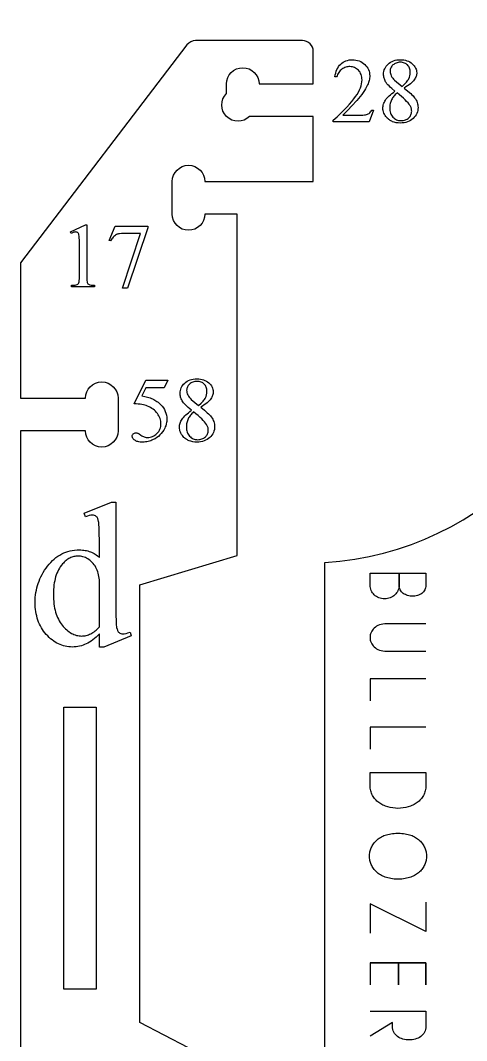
# Model space of a CAD drawing. Extents: x 7 to 905, y -397 to 592.
# Drawn here: x 531.3 to 597.2, y 441.4 to 592 of the extents above; entities that cross this region are included whole.
import ezdxf

# ---------------------------------------------------------------- set-up
doc = ezdxf.new("R2010")
doc.units = 0
doc.header["$MEASUREMENT"] = 0
for name, color, linetype in [('EXT', 1, 'CONTINUOUS'), ('INT', 5, 'CONTINUOUS'), ('LETTERS_0_5MM', 4, 'CONTINUOUS'), ('TEXT', 18, 'CONTINUOUS')]:
    doc.layers.add(name, color=color, linetype=linetype)

msp = doc.modelspace()

# ---------------------------------------------------------------- linework, layer by layer
at = {"layer": 'EXT'}
msp.add_lwpolyline([(638.84, 439.02, -0.112586), (636.75, 438.55), (576.25, 438.55), (576.25, 511.98, 0.396443), (618.65, 557.05), (618.65, 591.98), (637.85, 591.98), (637.85, 572.78), (636.44, 572.78, 1), (633.05, 569.38), (633.05, 544.17, 1), (636.44, 540.78), (637.85, 540.78), (637.85, 521.58), (696.62, 521.58, -0.414214), (701.42, 516.78), (701.42, 472.15, -0.288188), (698.7, 467.83)], format="xyb", close=True, dxfattribs=at)
msp.add_lwpolyline([(563.33, 436.58), (548.93, 444.07), (548.93, 508.69), (563.33, 512.99), (563.33, 563.4), (558.53, 563.4, -1), (553.73, 563.4), (553.73, 568.2, -1), (558.53, 568.2), (574.53, 568.2), (574.53, 577.8), (565.13, 577.8, -1), (561.73, 581.19), (561.73, 582.6, -1), (566.53, 582.6), (574.53, 582.6), (574.53, 587.4, 0.414214), (572.93, 589), (557.17, 589, 0.233729), (555.9, 588.37), (531.33, 556.21), (531.33, 536.21), (540.93, 536.21, -1), (545.73, 536.21), (545.73, 531.41, -1), (540.93, 531.41), (531.33, 531.41), (531.33, 420.89)], format="xyb", dxfattribs=at)
at = {"layer": 'INT'}
msp.add_lwpolyline([(537.73, 449), (537.73, 490.6), (542.53, 490.6), (542.53, 449)], close=True, dxfattribs=at)
at = {"layer": 'LETTERS_0_5MM'}
for points in [[(582.91, 510.38), (591.15, 510.38), (591.15, 508.62), (591.14, 508.42), (591.11, 508.24), (591.05, 508.07), (590.98, 507.91), (590.89, 507.76), (590.79, 507.63), (590.67, 507.51), (590.53, 507.4), (590.39, 507.3), (590.24, 507.22), (590.07, 507.15), (589.9, 507.1), (589.72, 507.05), (589.54, 507.02), (589.36, 507), (589.18, 506.99), (588.99, 507), (588.81, 507.02), (588.63, 507.05), (588.45, 507.1), (588.28, 507.15), (588.12, 507.22), (587.96, 507.3), (587.82, 507.4), (587.68, 507.51), (587.56, 507.63), (587.46, 507.76), (587.37, 507.91), (587.3, 508.07), (587.24, 508.24), (587.21, 508.42), (587.2, 508.62), (587.2, 510.38), (587.2, 508.62), (587.19, 508.41), (587.15, 508.21), (587.1, 508.02), (587.03, 507.83), (586.94, 507.66), (586.83, 507.49), (586.71, 507.33), (586.57, 507.19), (586.42, 507.06), (586.25, 506.94), (586.08, 506.84), (585.89, 506.76), (585.69, 506.69), (585.49, 506.64), (585.27, 506.61), (585.06, 506.6), (584.84, 506.61), (584.62, 506.64), (584.42, 506.69), (584.22, 506.76), (584.03, 506.84), (583.86, 506.94), (583.69, 507.06), (583.54, 507.19), (583.4, 507.33), (583.28, 507.49), (583.17, 507.66), (583.08, 507.83), (583.01, 508.02), (582.96, 508.21), (582.92, 508.41), (582.91, 508.62)], [(582.91, 480.97), (591.15, 480.97), (591.15, 479.07), (591.15, 478.86), (591.13, 478.66), (591.1, 478.47), (591.06, 478.28), (591.01, 478.1), (590.95, 477.92), (590.88, 477.75), (590.8, 477.59), (590.71, 477.43), (590.61, 477.29), (590.51, 477.14), (590.39, 477.01), (590.27, 476.88), (590.14, 476.76), (590.01, 476.64), (589.87, 476.53), (589.72, 476.43), (589.56, 476.33), (589.41, 476.24), (589.24, 476.16), (589.07, 476.08), (588.9, 476.02), (588.55, 475.9), (588.18, 475.8), (587.8, 475.74), (587.42, 475.7), (587.03, 475.68), (586.65, 475.7), (586.26, 475.74), (585.89, 475.8), (585.52, 475.9), (585.17, 476.02), (584.99, 476.08), (584.82, 476.16), (584.66, 476.24), (584.5, 476.33), (584.35, 476.43), (584.2, 476.53), (584.06, 476.64), (583.92, 476.76), (583.8, 476.88), (583.67, 477.01), (583.56, 477.14), (583.45, 477.29), (583.36, 477.43), (583.27, 477.59), (583.19, 477.75), (583.12, 477.92), (583.06, 478.1), (583.01, 478.28), (582.97, 478.47), (582.94, 478.66), (582.92, 478.86), (582.91, 479.07)], [(586.95, 465.23), (586.7, 465.24), (586.45, 465.25), (586.21, 465.28), (585.99, 465.31), (585.76, 465.35), (585.55, 465.4), (585.35, 465.46), (585.15, 465.53), (584.96, 465.6), (584.78, 465.68), (584.61, 465.77), (584.44, 465.86), (584.28, 465.96), (584.13, 466.07), (583.99, 466.18), (583.86, 466.29), (583.74, 466.41), (583.62, 466.54), (583.51, 466.67), (583.41, 466.81), (583.32, 466.94), (583.23, 467.09), (583.16, 467.23), (583.09, 467.38), (583.03, 467.53), (582.98, 467.68), (582.93, 467.83), (582.9, 467.99), (582.87, 468.15), (582.85, 468.31), (582.84, 468.46), (582.83, 468.62), (582.84, 468.78), (582.85, 468.94), (582.87, 469.1), (582.9, 469.25), (582.93, 469.41), (582.98, 469.56), (583.03, 469.72), (583.09, 469.87), (583.16, 470.01), (583.23, 470.16), (583.32, 470.3), (583.41, 470.44), (583.51, 470.57), (583.62, 470.7), (583.74, 470.83), (583.86, 470.95), (583.99, 471.07), (584.13, 471.18), (584.28, 471.29), (584.44, 471.39), (584.61, 471.48), (584.78, 471.57), (584.96, 471.65), (585.15, 471.72), (585.35, 471.79), (585.55, 471.84), (585.76, 471.89), (585.99, 471.93), (586.21, 471.97), (586.45, 471.99), (586.7, 472.01), (586.95, 472.01), (587.12, 472.01), (587.37, 472.01), (587.61, 471.99), (587.85, 471.97), (588.08, 471.93), (588.3, 471.89), (588.52, 471.84), (588.72, 471.79), (588.92, 471.72), (589.11, 471.65), (589.29, 471.57), (589.46, 471.48), (589.63, 471.39), (589.78, 471.29), (589.93, 471.18), (590.07, 471.07), (590.2, 470.95), (590.33, 470.83), (590.45, 470.7), (590.55, 470.57), (590.66, 470.44), (590.75, 470.3), (590.83, 470.16), (590.91, 470.01), (590.98, 469.87), (591.04, 469.72), (591.09, 469.56), (591.13, 469.41), (591.17, 469.25), (591.2, 469.1), (591.22, 468.94), (591.23, 468.78), (591.23, 468.62), (591.23, 468.46), (591.22, 468.31), (591.2, 468.15), (591.17, 467.99), (591.13, 467.83), (591.09, 467.68), (591.04, 467.53), (590.98, 467.38), (590.91, 467.23), (590.83, 467.09), (590.75, 466.94), (590.66, 466.81), (590.55, 466.67), (590.45, 466.54), (590.33, 466.41), (590.2, 466.29), (590.07, 466.18), (589.93, 466.07), (589.78, 465.96), (589.63, 465.86), (589.46, 465.77), (589.29, 465.68), (589.11, 465.6), (588.92, 465.53), (588.72, 465.46), (588.52, 465.4), (588.3, 465.35), (588.08, 465.31), (587.85, 465.28), (587.61, 465.25), (587.37, 465.24), (587.12, 465.23)]]:
    msp.add_lwpolyline(points, close=True, dxfattribs=at)
for points in [[(591.15, 502.93), (585.39, 502.93), (585.09, 502.92), (584.81, 502.88), (584.55, 502.83), (584.3, 502.75), (584.08, 502.66), (583.88, 502.55), (583.7, 502.43), (583.53, 502.29), (583.39, 502.14), (583.26, 501.98), (583.16, 501.82), (583.07, 501.64), (583, 501.46), (582.95, 501.27), (582.92, 501.08), (582.91, 500.89), (582.92, 500.7), (582.95, 500.51), (583, 500.33), (583.07, 500.15), (583.16, 499.97), (583.26, 499.8), (583.39, 499.65), (583.53, 499.5), (583.7, 499.36), (583.88, 499.24), (584.08, 499.13), (584.3, 499.04), (584.55, 498.96), (584.81, 498.91), (585.09, 498.87), (585.39, 498.86), (591.15, 498.86)], [(591.15, 494.79), (582.91, 494.79), (582.91, 491.54)], [(591.15, 487.65), (582.91, 487.65), (582.91, 484.4)], [(591.15, 461.85), (591.15, 457.51), (582.91, 461.57), (582.91, 457.24)], [(582.91, 452.9), (591.15, 452.9), (591.15, 449.65), (591.15, 452.9), (587.12, 452.9), (587.12, 449.65), (587.12, 452.9), (582.91, 452.9), (582.91, 449.65)], [(582.91, 445.76), (591.15, 445.76), (591.15, 443.52), (591.14, 443.28), (591.1, 443.04), (591.03, 442.83), (590.94, 442.63), (590.83, 442.45), (590.7, 442.28), (590.55, 442.13), (590.38, 442), (590.2, 441.88), (590.01, 441.77), (589.8, 441.69), (589.59, 441.62), (589.37, 441.56), (589.14, 441.52), (588.91, 441.5), (588.68, 441.49), (588.45, 441.5), (588.22, 441.52), (587.99, 441.56), (587.77, 441.62), (587.56, 441.69), (587.36, 441.77), (587.16, 441.88), (586.98, 442), (586.82, 442.13), (586.67, 442.28), (586.53, 442.45), (586.42, 442.63), (586.33, 442.83), (586.26, 443.04), (586.22, 443.28), (586.21, 443.52), (586.21, 444.06), (582.91, 442.03)]]:
    msp.add_lwpolyline(points, dxfattribs=at)
at = {"layer": 'TEXT'}
for points in [[(583.41, 578.72), (582.78, 576.99), (577.47, 576.99), (577.47, 577.24), (578.04, 577.76), (578.56, 578.26), (579.04, 578.73), (579.47, 579.18), (579.86, 579.6), (580.21, 580), (580.51, 580.38), (580.77, 580.73), (581, 581.06), (581.19, 581.39), (581.36, 581.71), (581.49, 582.02), (581.59, 582.33), (581.67, 582.63), (581.71, 582.92), (581.73, 583.2), (581.72, 583.41), (581.7, 583.61), (581.65, 583.8), (581.6, 583.98), (581.52, 584.15), (581.43, 584.32), (581.33, 584.47), (581.2, 584.61), (581.07, 584.74), (580.93, 584.85), (580.78, 584.95), (580.63, 585.02), (580.47, 585.08), (580.3, 585.13), (580.13, 585.15), (579.95, 585.16), (579.79, 585.16), (579.63, 585.14), (579.47, 585.11), (579.32, 585.06), (579.17, 585.01), (579.03, 584.94), (578.89, 584.86), (578.76, 584.77), (578.63, 584.67), (578.51, 584.56), (578.4, 584.43), (578.3, 584.29), (578.21, 584.15), (578.12, 583.99), (578.05, 583.82), (577.98, 583.63), (577.73, 583.63), (577.78, 583.93), (577.85, 584.21), (577.93, 584.48), (578.03, 584.72), (578.14, 584.95), (578.27, 585.16), (578.42, 585.35), (578.59, 585.52), (578.76, 585.67), (578.95, 585.81), (579.15, 585.92), (579.36, 586.01), (579.58, 586.08), (579.81, 586.14), (580.05, 586.17), (580.3, 586.18), (580.57, 586.17), (580.83, 586.13), (581.07, 586.08), (581.31, 586), (581.53, 585.9), (581.74, 585.78), (581.94, 585.64), (582.13, 585.47), (582.3, 585.29), (582.45, 585.11), (582.58, 584.91), (582.68, 584.71), (582.76, 584.5), (582.82, 584.28), (582.85, 584.05), (582.86, 583.81), (582.86, 583.64), (582.84, 583.47), (582.82, 583.3), (582.78, 583.13), (582.74, 582.96), (582.68, 582.79), (582.62, 582.62), (582.54, 582.45), (582.41, 582.18), (582.26, 581.9), (582.09, 581.62), (581.9, 581.34), (581.69, 581.05), (581.46, 580.76), (581.22, 580.47), (580.95, 580.17), (580.2, 579.36), (579.61, 578.72), (579.17, 578.27), (578.89, 577.99), (581.24, 577.99), (581.57, 578), (581.85, 578.01), (582.07, 578.02), (582.24, 578.05), (582.38, 578.08), (582.52, 578.13), (582.64, 578.19), (582.76, 578.26), (582.88, 578.35), (582.98, 578.46), (583.08, 578.58), (583.17, 578.72)], [(586.59, 581.52), (586.1, 581.94), (585.89, 582.13), (585.71, 582.31), (585.55, 582.48), (585.41, 582.64), (585.3, 582.79), (585.21, 582.93), (585.14, 583.06), (585.07, 583.2), (585.02, 583.34), (584.98, 583.47), (584.94, 583.61), (584.92, 583.75), (584.91, 583.89), (584.9, 584.03), (584.91, 584.25), (584.94, 584.46), (585, 584.66), (585.07, 584.85), (585.17, 585.03), (585.28, 585.21), (585.42, 585.38), (585.58, 585.54), (585.75, 585.69), (585.94, 585.82), (586.15, 585.93), (586.37, 586.02), (586.6, 586.09), (586.84, 586.14), (587.1, 586.17), (587.38, 586.18), (587.64, 586.17), (587.89, 586.14), (588.13, 586.09), (588.36, 586.03), (588.57, 585.95), (588.77, 585.84), (588.96, 585.72), (589.13, 585.59), (589.28, 585.44), (589.42, 585.28), (589.53, 585.12), (589.63, 584.95), (589.7, 584.78), (589.75, 584.61), (589.78, 584.43), (589.79, 584.24), (589.79, 584.11), (589.77, 583.99), (589.74, 583.86), (589.7, 583.73), (589.65, 583.6), (589.59, 583.47), (589.52, 583.34), (589.43, 583.21), (589.33, 583.08), (589.21, 582.94), (589.06, 582.79), (588.88, 582.64), (588.68, 582.48), (588.46, 582.32), (588.21, 582.15), (587.94, 581.98), (588.48, 581.55), (588.91, 581.17), (589.09, 581), (589.25, 580.84), (589.38, 580.69), (589.49, 580.56), (589.61, 580.38), (589.71, 580.21), (589.79, 580.04), (589.87, 579.86), (589.92, 579.68), (589.96, 579.5), (589.98, 579.31), (589.99, 579.13), (589.98, 578.9), (589.95, 578.67), (589.89, 578.46), (589.81, 578.25), (589.71, 578.05), (589.58, 577.86), (589.44, 577.68), (589.27, 577.51), (589.08, 577.35), (588.88, 577.21), (588.66, 577.09), (588.43, 577), (588.19, 576.93), (587.93, 576.87), (587.66, 576.84), (587.37, 576.83), (587.06, 576.84), (586.76, 576.88), (586.49, 576.94), (586.23, 577.03), (586.11, 577.09), (585.99, 577.15), (585.88, 577.21), (585.77, 577.28), (585.66, 577.36), (585.56, 577.45), (585.46, 577.54), (585.37, 577.63), (585.24, 577.8), (585.12, 577.96), (585.02, 578.13), (584.94, 578.31), (584.88, 578.49), (584.84, 578.67), (584.81, 578.85), (584.8, 579.04), (584.81, 579.19), (584.83, 579.34), (584.86, 579.49), (584.9, 579.64), (584.96, 579.78), (585.03, 579.93), (585.11, 580.08), (585.2, 580.23), (585.31, 580.38), (585.44, 580.53), (585.59, 580.68), (585.75, 580.84), (585.93, 581.01), (586.13, 581.18), (586.35, 581.35)], [(587.63, 582.23), (587.99, 582.57), (588.28, 582.88), (588.4, 583.01), (588.5, 583.14), (588.58, 583.26), (588.64, 583.37), (588.73, 583.58), (588.8, 583.81), (588.84, 584.05), (588.85, 584.31), (588.84, 584.47), (588.83, 584.63), (588.8, 584.79), (588.75, 584.93), (588.7, 585.06), (588.63, 585.18), (588.55, 585.29), (588.46, 585.4), (588.36, 585.49), (588.24, 585.57), (588.12, 585.64), (588, 585.69), (587.86, 585.74), (587.71, 585.77), (587.55, 585.79), (587.39, 585.79), (587.22, 585.79), (587.07, 585.77), (586.92, 585.74), (586.78, 585.69), (586.64, 585.64), (586.52, 585.57), (586.4, 585.49), (586.29, 585.4), (586.19, 585.3), (586.1, 585.2), (586.03, 585.09), (585.97, 584.98), (585.92, 584.86), (585.89, 584.74), (585.87, 584.61), (585.86, 584.48), (585.87, 584.31), (585.91, 584.14), (585.96, 583.97), (586.04, 583.79), (586.14, 583.62), (586.25, 583.46), (586.39, 583.3), (586.54, 583.14)], [(586.9, 581.27), (586.77, 581.15), (586.64, 581.03), (586.53, 580.91), (586.42, 580.79), (586.32, 580.66), (586.23, 580.53), (586.15, 580.4), (586.08, 580.26), (586.02, 580.12), (585.97, 579.98), (585.92, 579.84), (585.88, 579.69), (585.85, 579.54), (585.83, 579.39), (585.82, 579.23), (585.82, 579.08), (585.82, 578.87), (585.85, 578.67), (585.88, 578.48), (585.93, 578.3), (586, 578.14), (586.08, 577.98), (586.18, 577.84), (586.28, 577.7), (586.41, 577.58), (586.53, 577.48), (586.67, 577.39), (586.82, 577.32), (586.97, 577.26), (587.13, 577.22), (587.3, 577.2), (587.48, 577.19), (587.65, 577.2), (587.82, 577.22), (587.97, 577.25), (588.12, 577.29), (588.26, 577.35), (588.39, 577.42), (588.51, 577.5), (588.62, 577.6), (588.73, 577.7), (588.81, 577.81), (588.89, 577.92), (588.95, 578.04), (589, 578.17), (589.03, 578.3), (589.05, 578.44), (589.06, 578.58), (589.05, 578.7), (589.04, 578.81), (589.02, 578.92), (588.99, 579.03), (588.96, 579.14), (588.91, 579.24), (588.86, 579.34), (588.8, 579.43), (588.67, 579.62), (588.51, 579.81), (588.31, 580.02), (588.09, 580.25), (587.84, 580.48), (587.56, 580.73), (587.24, 581)], [(538.72, 560.75), (540.91, 561.82), (541.13, 561.82), (541.13, 554.22), (541.13, 553.87), (541.14, 553.6), (541.16, 553.4), (541.19, 553.27), (541.23, 553.19), (541.29, 553.11), (541.36, 553.04), (541.45, 552.99), (541.58, 552.94), (541.75, 552.91), (541.98, 552.89), (542.26, 552.88), (542.26, 552.63), (538.88, 552.63), (538.88, 552.88), (539.17, 552.89), (539.4, 552.91), (539.58, 552.94), (539.7, 552.99), (539.79, 553.04), (539.86, 553.1), (539.91, 553.17), (539.96, 553.24), (539.99, 553.37), (540.01, 553.57), (540.03, 553.85), (540.03, 554.22), (540.03, 559.07), (540.03, 559.52), (540.01, 559.88), (539.99, 560.15), (539.96, 560.34), (539.94, 560.44), (539.9, 560.52), (539.85, 560.59), (539.8, 560.65), (539.73, 560.69), (539.66, 560.72), (539.58, 560.74), (539.5, 560.75), (539.37, 560.73), (539.21, 560.7), (539.02, 560.63), (538.82, 560.54)], [(545.29, 561.63), (550.11, 561.63), (550.11, 561.38), (547.11, 552.44), (546.37, 552.44), (549.06, 560.55), (546.58, 560.55), (546.23, 560.54), (545.94, 560.5), (545.81, 560.48), (545.7, 560.45), (545.6, 560.41), (545.51, 560.37), (545.38, 560.29), (545.25, 560.2), (545.13, 560.09), (545.01, 559.98), (544.9, 559.86), (544.8, 559.72), (544.71, 559.58), (544.62, 559.43), (544.42, 559.5)], [(556.58, 534.43), (556.09, 534.85), (555.88, 535.04), (555.7, 535.22), (555.54, 535.39), (555.4, 535.55), (555.29, 535.7), (555.2, 535.84), (555.13, 535.97), (555.07, 536.1), (555.01, 536.24), (554.97, 536.38), (554.94, 536.52), (554.91, 536.65), (554.9, 536.8), (554.89, 536.94), (554.9, 537.15), (554.93, 537.36), (554.99, 537.56), (555.06, 537.75), (555.16, 537.94), (555.27, 538.12), (555.41, 538.29), (555.57, 538.45), (555.74, 538.6), (555.93, 538.73), (556.14, 538.83), (556.36, 538.92), (556.59, 538.99), (556.83, 539.04), (557.09, 539.07), (557.37, 539.08), (557.63, 539.07), (557.89, 539.04), (558.12, 539), (558.35, 538.93), (558.56, 538.85), (558.76, 538.75), (558.95, 538.63), (559.12, 538.49), (559.28, 538.34), (559.41, 538.19), (559.52, 538.02), (559.62, 537.86), (559.69, 537.69), (559.74, 537.51), (559.77, 537.33), (559.78, 537.14), (559.78, 537.02), (559.76, 536.89), (559.73, 536.76), (559.69, 536.63), (559.64, 536.51), (559.58, 536.38), (559.51, 536.25), (559.42, 536.11), (559.32, 535.98), (559.2, 535.84), (559.05, 535.7), (558.87, 535.54), (558.67, 535.39), (558.45, 535.22), (558.2, 535.05), (557.93, 534.88), (558.47, 534.45), (558.9, 534.07), (559.08, 533.9), (559.24, 533.74), (559.37, 533.6), (559.48, 533.46), (559.6, 533.29), (559.7, 533.12), (559.79, 532.94), (559.86, 532.76), (559.91, 532.59), (559.95, 532.4), (559.97, 532.22), (559.98, 532.03), (559.97, 531.8), (559.94, 531.58), (559.88, 531.36), (559.8, 531.15), (559.7, 530.95), (559.58, 530.76), (559.43, 530.58), (559.26, 530.41), (559.07, 530.25), (558.87, 530.12), (558.65, 530), (558.42, 529.9), (558.18, 529.83), (557.92, 529.78), (557.65, 529.75), (557.36, 529.74), (557.05, 529.75), (556.76, 529.79), (556.48, 529.85), (556.22, 529.94), (556.1, 529.99), (555.98, 530.05), (555.87, 530.12), (555.76, 530.19), (555.65, 530.27), (555.55, 530.35), (555.45, 530.44), (555.36, 530.54), (555.23, 530.7), (555.11, 530.87), (555.02, 531.04), (554.93, 531.21), (554.87, 531.39), (554.83, 531.57), (554.8, 531.76), (554.79, 531.95), (554.8, 532.1), (554.82, 532.24), (554.85, 532.39), (554.89, 532.54), (554.95, 532.69), (555.02, 532.84), (555.1, 532.98), (555.19, 533.13), (555.3, 533.28), (555.43, 533.43), (555.58, 533.59), (555.74, 533.75), (555.92, 533.91), (556.12, 534.08), (556.34, 534.25)], [(553.07, 538.9), (552.56, 537.77), (549.85, 537.77), (549.26, 536.56), (549.68, 536.48), (550.09, 536.38), (550.28, 536.32), (550.47, 536.25), (550.66, 536.18), (550.83, 536.1), (551, 536.02), (551.17, 535.93), (551.33, 535.83), (551.48, 535.73), (551.63, 535.62), (551.78, 535.5), (551.91, 535.38), (552.04, 535.25), (552.25, 535.02), (552.43, 534.78), (552.58, 534.53), (552.71, 534.27), (552.8, 534), (552.87, 533.72), (552.91, 533.43), (552.93, 533.13), (552.92, 532.95), (552.91, 532.78), (552.89, 532.61), (552.85, 532.44), (552.81, 532.28), (552.76, 532.12), (552.71, 531.97), (552.64, 531.81), (552.48, 531.52), (552.31, 531.25), (552.12, 531.01), (551.91, 530.79), (551.69, 530.58), (551.45, 530.4), (551.2, 530.24), (550.94, 530.1), (550.74, 530.02), (550.55, 529.94), (550.36, 529.88), (550.16, 529.83), (549.97, 529.79), (549.77, 529.76), (549.57, 529.74), (549.37, 529.74), (549.17, 529.74), (548.99, 529.75), (548.82, 529.78), (548.67, 529.81), (548.53, 529.84), (548.4, 529.89), (548.29, 529.95), (548.19, 530.01), (548.11, 530.08), (548.03, 530.15), (547.97, 530.23), (547.92, 530.3), (547.87, 530.38), (547.85, 530.46), (547.83, 530.54), (547.82, 530.62), (547.83, 530.71), (547.86, 530.79), (547.91, 530.87), (547.98, 530.95), (548.06, 531.01), (548.15, 531.05), (548.25, 531.08), (548.36, 531.09), (548.52, 531.08), (548.6, 531.06), (548.66, 531.04), (548.84, 530.94), (549.1, 530.77), (549.23, 530.68), (549.35, 530.61), (549.48, 530.55), (549.61, 530.51), (549.73, 530.47), (549.86, 530.44), (549.99, 530.43), (550.11, 530.42), (550.3, 530.43), (550.49, 530.46), (550.67, 530.5), (550.84, 530.57), (551.01, 530.65), (551.17, 530.75), (551.33, 530.87), (551.48, 531.01), (551.61, 531.16), (551.73, 531.32), (551.83, 531.48), (551.92, 531.66), (551.98, 531.84), (552.03, 532.03), (552.06, 532.23), (552.06, 532.44), (552.06, 532.64), (552.03, 532.84), (551.99, 533.03), (551.93, 533.23), (551.86, 533.42), (551.77, 533.6), (551.66, 533.78), (551.54, 533.96), (551.4, 534.13), (551.25, 534.29), (551.09, 534.45), (550.92, 534.59), (550.73, 534.72), (550.53, 534.84), (550.32, 534.95), (550.09, 535.05), (549.9, 535.12), (549.7, 535.19), (549.48, 535.24), (549.24, 535.29), (548.98, 535.33), (548.71, 535.36), (548.43, 535.38), (548.12, 535.4), (549.85, 538.9)], [(557.62, 535.14), (557.98, 535.48), (558.27, 535.78), (558.39, 535.92), (558.49, 536.04), (558.57, 536.16), (558.63, 536.27), (558.72, 536.49), (558.79, 536.71), (558.83, 536.95), (558.84, 537.21), (558.83, 537.38), (558.82, 537.54), (558.79, 537.69), (558.74, 537.83), (558.69, 537.96), (558.62, 538.09), (558.54, 538.2), (558.45, 538.3), (558.35, 538.39), (558.24, 538.47), (558.12, 538.54), (557.99, 538.6), (557.85, 538.64), (557.7, 538.67), (557.55, 538.69), (557.38, 538.7), (557.22, 538.69), (557.06, 538.67), (556.91, 538.64), (556.77, 538.6), (556.63, 538.54), (556.51, 538.48), (556.39, 538.4), (556.28, 538.31), (556.18, 538.21), (556.09, 538.1), (556.02, 537.99), (555.96, 537.88), (555.91, 537.76), (555.88, 537.64), (555.86, 537.52), (555.85, 537.39), (555.87, 537.22), (555.9, 537.04), (555.95, 536.87), (556.03, 536.7), (556.13, 536.53), (556.24, 536.36), (556.38, 536.2), (556.53, 536.04)], [(556.89, 534.18), (556.76, 534.06), (556.63, 533.94), (556.52, 533.82), (556.41, 533.69), (556.31, 533.56), (556.22, 533.43), (556.14, 533.3), (556.07, 533.16), (556.01, 533.03), (555.96, 532.89), (555.91, 532.74), (555.87, 532.59), (555.84, 532.45), (555.82, 532.29), (555.81, 532.14), (555.81, 531.98), (555.81, 531.77), (555.84, 531.57), (555.87, 531.39), (555.92, 531.21), (555.99, 531.04), (556.07, 530.89), (556.17, 530.74), (556.28, 530.61), (556.4, 530.49), (556.53, 530.38), (556.66, 530.3), (556.81, 530.22), (556.96, 530.17), (557.12, 530.13), (557.29, 530.1), (557.47, 530.09), (557.64, 530.1), (557.81, 530.12), (557.96, 530.15), (558.11, 530.2), (558.25, 530.25), (558.38, 530.32), (558.5, 530.4), (558.62, 530.5), (558.72, 530.6), (558.8, 530.71), (558.88, 530.83), (558.94, 530.95), (558.99, 531.07), (559.02, 531.2), (559.04, 531.34), (559.05, 531.48), (559.04, 531.6), (559.03, 531.71), (559.01, 531.83), (558.98, 531.94), (558.95, 532.04), (558.9, 532.14), (558.85, 532.24), (558.79, 532.34), (558.66, 532.52), (558.5, 532.72), (558.31, 532.93), (558.08, 533.15), (557.83, 533.39), (557.55, 533.64), (557.23, 533.9)], [(542.98, 501.42), (542.74, 501.18), (542.49, 500.94), (542.25, 500.73), (542, 500.54), (541.76, 500.36), (541.52, 500.2), (541.29, 500.06), (541.05, 499.94), (540.81, 499.84), (540.57, 499.75), (540.32, 499.67), (540.07, 499.6), (539.81, 499.56), (539.55, 499.52), (539.28, 499.5), (539.01, 499.49), (538.74, 499.5), (538.47, 499.52), (538.2, 499.56), (537.94, 499.61), (537.69, 499.67), (537.43, 499.75), (537.19, 499.85), (536.94, 499.96), (536.7, 500.08), (536.47, 500.22), (536.24, 500.37), (536.01, 500.53), (535.79, 500.71), (535.57, 500.91), (535.36, 501.12), (535.15, 501.34), (534.95, 501.58), (534.76, 501.82), (534.59, 502.07), (534.43, 502.33), (534.28, 502.6), (534.14, 502.88), (534.02, 503.16), (533.91, 503.46), (533.81, 503.76), (533.73, 504.07), (533.66, 504.39), (533.6, 504.71), (533.56, 505.05), (533.52, 505.39), (533.5, 505.74), (533.5, 506.1), (533.51, 506.46), (533.53, 506.82), (533.56, 507.17), (533.61, 507.52), (533.68, 507.87), (533.76, 508.21), (533.85, 508.55), (533.96, 508.88), (534.08, 509.21), (534.21, 509.54), (534.36, 509.86), (534.53, 510.18), (534.71, 510.5), (534.9, 510.81), (535.11, 511.11), (535.33, 511.42), (535.56, 511.71), (535.8, 511.98), (536.05, 512.24), (536.31, 512.47), (536.57, 512.69), (536.85, 512.89), (537.13, 513.07), (537.42, 513.23), (537.72, 513.37), (538.02, 513.49), (538.34, 513.59), (538.66, 513.68), (538.99, 513.74), (539.33, 513.79), (539.68, 513.82), (540.03, 513.83), (540.25, 513.82), (540.47, 513.81), (540.68, 513.79), (540.89, 513.76), (541.09, 513.72), (541.28, 513.67), (541.47, 513.61), (541.66, 513.54), (541.84, 513.47), (542.02, 513.38), (542.19, 513.29), (542.36, 513.19), (542.52, 513.08), (542.68, 512.96), (542.83, 512.83), (542.98, 512.69), (542.98, 515.19), (542.97, 516.23), (542.95, 517.05), (542.92, 517.66), (542.9, 517.87), (542.87, 518.03), (542.81, 518.28), (542.77, 518.38), (542.73, 518.48), (542.68, 518.56), (542.63, 518.64), (542.58, 518.7), (542.52, 518.75), (542.4, 518.84), (542.26, 518.9), (542.1, 518.93), (541.93, 518.95), (541.73, 518.93), (541.49, 518.89), (541.22, 518.81), (540.92, 518.71), (540.73, 519.23), (544.75, 520.88), (545.42, 520.88), (545.42, 505.26), (545.42, 504.19), (545.44, 503.35), (545.48, 502.74), (545.5, 502.52), (545.53, 502.36), (545.59, 502.12), (545.63, 502.01), (545.67, 501.92), (545.72, 501.83), (545.77, 501.75), (545.82, 501.69), (545.88, 501.63), (546.01, 501.54), (546.14, 501.48), (546.29, 501.44), (546.45, 501.42), (546.66, 501.44), (546.91, 501.49), (547.19, 501.57), (547.51, 501.68), (547.67, 501.16), (543.66, 499.49), (542.98, 499.49)], [(542.98, 502.46), (542.98, 509.42), (542.95, 509.67), (542.92, 509.91), (542.87, 510.15), (542.8, 510.38), (542.73, 510.6), (542.65, 510.82), (542.56, 511.04), (542.45, 511.25), (542.34, 511.45), (542.21, 511.64), (542.08, 511.81), (541.94, 511.97), (541.79, 512.12), (541.63, 512.26), (541.46, 512.38), (541.28, 512.49), (541.1, 512.59), (540.92, 512.68), (540.74, 512.75), (540.56, 512.81), (540.38, 512.86), (540.2, 512.89), (540.03, 512.91), (539.85, 512.91), (539.69, 512.91), (539.53, 512.9), (539.38, 512.87), (539.22, 512.84), (539.07, 512.8), (538.92, 512.75), (538.77, 512.69), (538.63, 512.62), (538.48, 512.55), (538.34, 512.46), (538.2, 512.36), (538.07, 512.26), (537.93, 512.14), (537.8, 512.02), (537.67, 511.89), (537.54, 511.75), (537.38, 511.55), (537.22, 511.34), (537.08, 511.12), (536.95, 510.89), (536.83, 510.65), (536.72, 510.4), (536.62, 510.14), (536.53, 509.86), (536.45, 509.58), (536.39, 509.28), (536.33, 508.97), (536.28, 508.65), (536.24, 508.32), (536.22, 507.98), (536.2, 507.63), (536.2, 507.27), (536.2, 506.9), (536.22, 506.54), (536.24, 506.2), (536.28, 505.86), (536.32, 505.54), (536.38, 505.23), (536.45, 504.93), (536.52, 504.63), (536.61, 504.35), (536.7, 504.09), (536.81, 503.83), (536.93, 503.58), (537.05, 503.34), (537.19, 503.12), (537.34, 502.9), (537.5, 502.7), (537.66, 502.51), (537.82, 502.33), (537.99, 502.16), (538.16, 502.01), (538.34, 501.86), (538.51, 501.73), (538.69, 501.62), (538.87, 501.51), (539.05, 501.42), (539.23, 501.34), (539.42, 501.27), (539.61, 501.21), (539.8, 501.17), (539.99, 501.14), (540.19, 501.12), (540.39, 501.11), (540.55, 501.12), (540.72, 501.14), (540.89, 501.16), (541.05, 501.2), (541.22, 501.25), (541.38, 501.3), (541.54, 501.37), (541.71, 501.45), (541.87, 501.54), (542.03, 501.64), (542.19, 501.75), (542.35, 501.87), (542.51, 502), (542.67, 502.14), (542.82, 502.29)]]:
    msp.add_lwpolyline(points, close=True, dxfattribs=at)

doc.saveas('drawing.dxf')
